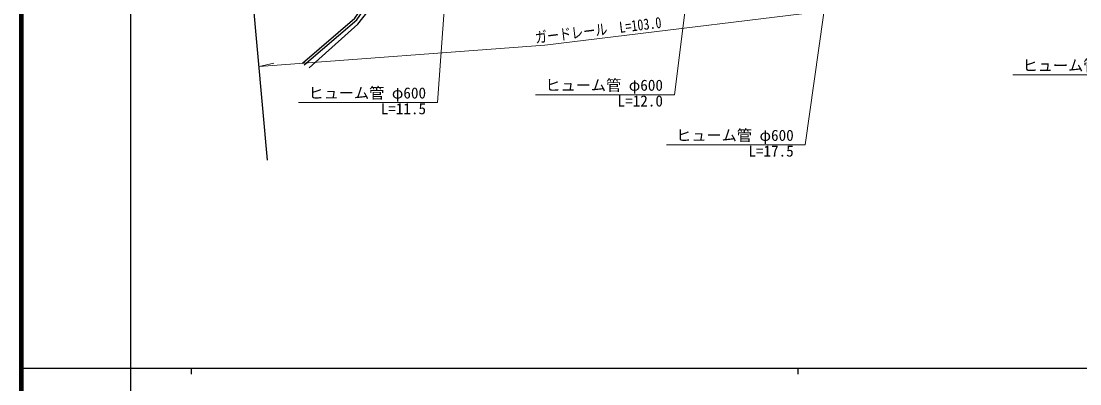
# Model space of a CAD drawing. Units: millimetres at full size, sheet at 1:1000; details may follow other scales. Extents: x 40000 to 680000, y 20000 to 380000.
# Drawn here: x 40000 to 214511, y 202409 to 262199 of the extents above; entities that cross this region are included whole.
import ezdxf
from ezdxf.enums import TextEntityAlignment as Align

# ---------------------------------------------------------------- set-up
doc = ezdxf.new("R2010")
doc.units = ezdxf.units.MM
doc.header["$LTSCALE"] = 1000
for name, color, linetype, lineweight in [('M-BGD', 7, 'Continuous', 25), ('M-BMK-OTRS', 5, 'Continuous', 25), ('M-STR-HTXT', 7, 'Continuous', 13), ('M-TTL', 2, 'Continuous', 140), ('M-TTL-BAND', 7, 'Continuous', 25)]:
    doc.layers.add(name, color=color, linetype=linetype, lineweight=lineweight)
doc.styles.add('ＭＳ ゴシック', font='')
doc.styles.get('ＭＳ ゴシック').set_extended_font_data('MS Gothic')

msp = doc.modelspace()

# ---------------------------------------------------------------- linework, layer by layer
at = {"layer": 'M-BGD'}
for points in [[(86377, 255277), (95012, 262694), (99562, 269262), (99230, 272106), (106562, 274926), (144292, 278159), (169072, 280428)], [(86628, 254978), (95311, 262436), (99960, 269138), (99661, 271844), (106652, 274532), (118574, 275577), (140515, 277362), (158916, 279058), (169277, 280080)], [(87467, 254498), (95508, 261723), (100872, 268601)]]:
    msp.add_lwpolyline(points, dxfattribs=at)
at = {"layer": 'M-BMK-OTRS'}
msp.add_line((80610, 239286), (72160, 333580), dxfattribs=at)
at = {"layer": 'M-STR-HTXT'}
msp.add_line((79226, 254727), (81625, 255249), dxfattribs=at)
for points in [[(237093, 300740), (227603, 253333), (203453, 253333)], [(176695, 294707), (169251, 241817), (146351, 241817)], [(152939, 291781), (147696, 250079), (124796, 250079)], [(111482, 288279), (108642, 248797), (85742, 248797)], [(79226, 254727), (126330, 258252), (182184, 265077)]]:
    msp.add_lwpolyline(points, dxfattribs=at)
at = {"layer": 'M-TTL'}
msp.add_line((40000, 380000), (40000, 20000), dxfattribs=at)
at = {"layer": 'M-TTL-BAND'}
for p, q in [((58000, 370000), (58000, 20000)), ((40000, 205000), (579000, 205000)), ((68000, 205000), (68000, 204000)), ((168000, 205000), (168000, 204000))]:
    msp.add_line(p, q, dxfattribs=at)

# ---------------------------------------------------------------- texts
at = {"layer": 'M-STR-HTXT', "style": 'ＭＳ ゴシック', "width": 0.8}
msp.add_text('ガードレール\u3000L=103.0', height=1833, rotation=6.967, dxfattribs=at).set_placement((135293, 259295), align=Align.BOTTOM_CENTER)
at = {"layer": 'M-STR-HTXT', "style": 'ＭＳ ゴシック'}
for s, p in [('ヒューム管 φ1100', (225703, 253433)), ('ヒューム管 φ600', (106742, 248897)), ('ヒューム管 φ600', (145796, 250179)), ('L=12.0', (145796, 247579)), ('L=11.5', (106742, 246297)), ('ヒューム管 φ600', (167351, 241917)), ('L=17.5', (167351, 239317))]:
    msp.add_text(s, height=1833, dxfattribs=at).set_placement(p, align=Align.BOTTOM_RIGHT)

doc.saveas('drawing.dxf')
